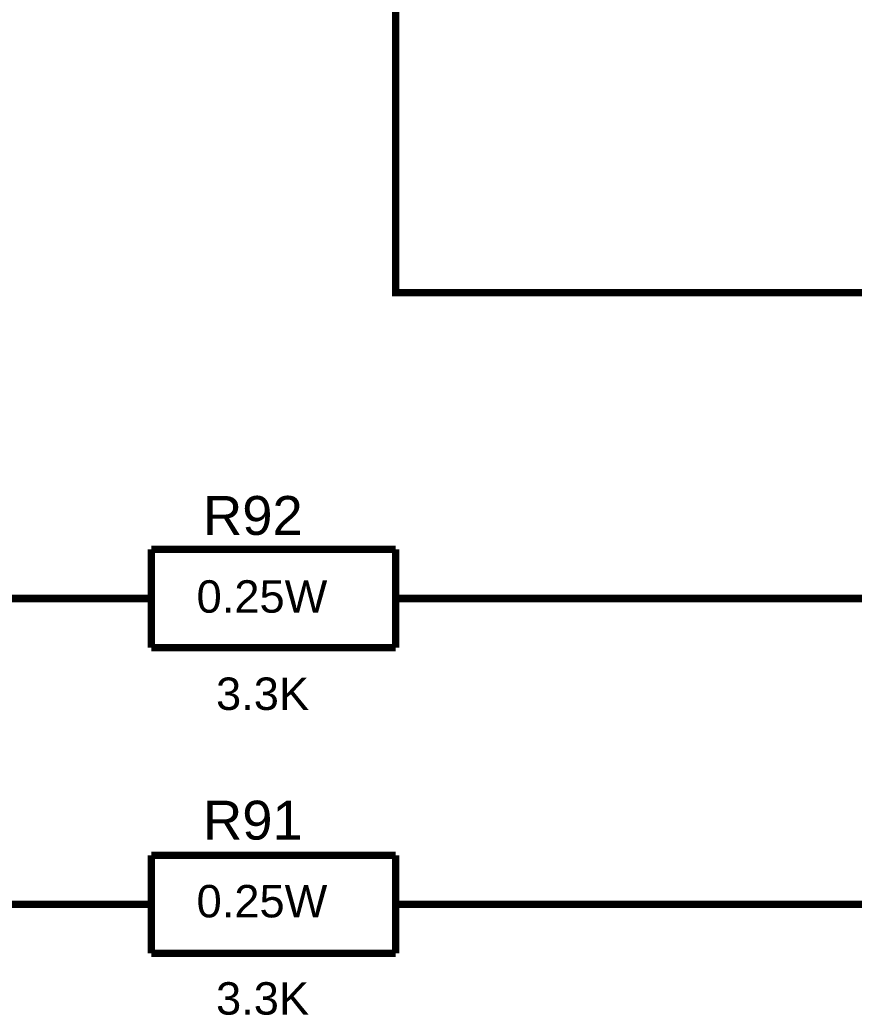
# Model space of a CAD drawing. Header units: millimetres. Extents: x -2024 to 917, y -725 to 13.
# Drawn here: x 676.61 to 710.72, y -450.82 to -410.15 of the extents above; entities that cross this region are included whole.
import ezdxf

# ---------------------------------------------------------------- set-up
doc = ezdxf.new("R2010")
doc.units = ezdxf.units.MM
doc.layers.add('Sheet', color=255, linetype='Continuous')
doc.styles.get("Standard").update_dxf_attribs({"font": 'arial.ttf'})

msp = doc.modelspace()

# ---------------------------------------------------------------- linework, layer by layer
at = {"layer": 'Sheet', "const_width": 0.3}
for points in [[(679.478, -373.799), (691.974, -373.799), (691.974, -421.289), (746.941, -421.289)], [(681.978, -431.788), (681.978, -435.795)], [(681.978, -431.788), (691.974, -431.788)], [(691.974, -431.788), (691.974, -435.795)], [(679.478, -433.791), (646.989, -433.791)], [(681.978, -433.791), (679.478, -433.791)], [(691.974, -433.791), (694.474, -433.791)], [(876.883, -433.791), (694.474, -433.791)], [(681.978, -435.795), (691.974, -435.795)], [(681.978, -444.29), (681.978, -448.297)], [(681.978, -444.29), (691.974, -444.29)], [(691.974, -444.29), (691.974, -448.297)], [(679.478, -446.293), (666.982, -446.293), (602.019, -446.293)], [(681.978, -446.293), (679.478, -446.293)], [(691.974, -446.293), (694.474, -446.293)], [(876.883, -446.293), (694.474, -446.293)], [(681.978, -448.297), (691.974, -448.297)]]:
    msp.add_lwpolyline(points, dxfattribs=at)

# ---------------------------------------------------------------- texts
at = {"layer": 'Sheet'}
for s, height, p in [('R92', 1.5897, (684.096, -431.192)), ('0.25W', 1.3247, (683.831, -434.371)), ('3.3K', 1.3247, (684.626, -438.345)), ('R91', 1.5897, (684.096, -443.644)), ('0.25W', 1.3247, (683.831, -446.823)), ('3.3K', 1.3247, (684.626, -450.797))]:
    msp.add_text(s, height=height, dxfattribs=at).set_placement(p)

doc.saveas('drawing.dxf')
